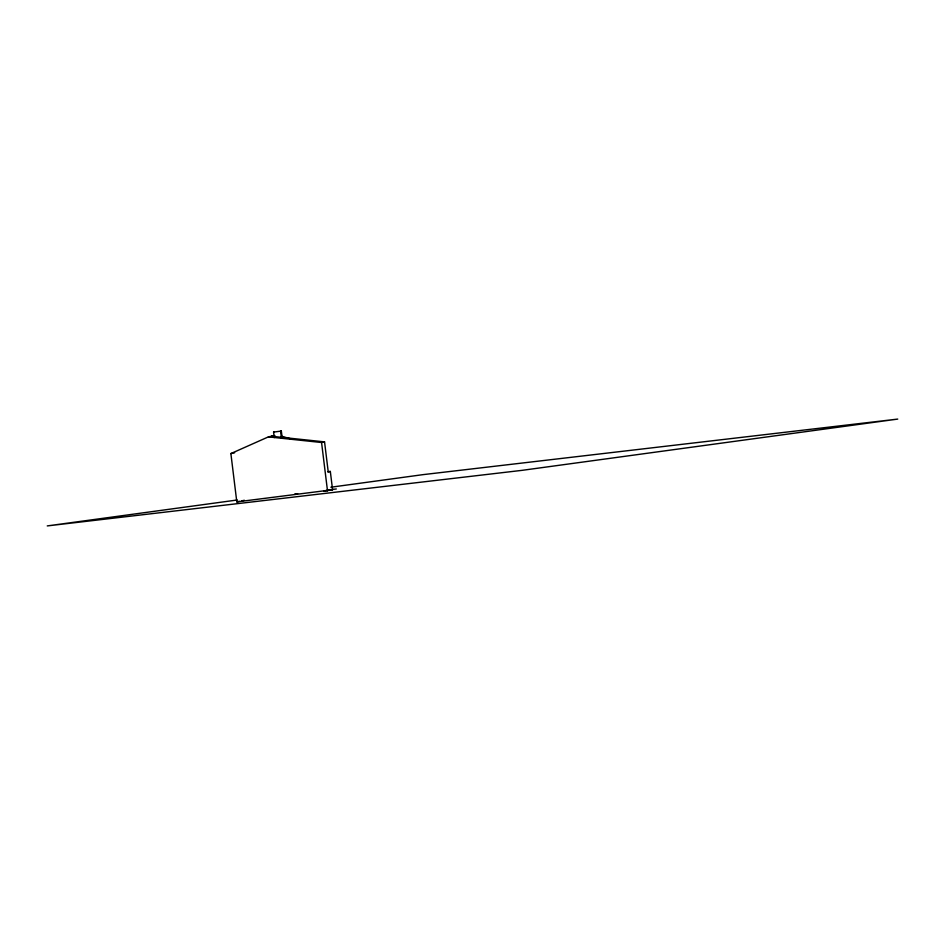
<?xml version="1.0" encoding="UTF-8"?>
<svg xmlns="http://www.w3.org/2000/svg" width="945" height="945" viewBox="0 0 945 945"><rect width="100%" height="100%" fill="white"/><g stroke="black" fill="none" stroke-linecap="round" stroke-linejoin="round"><path stroke-width="1.42" d="M327.632 471.779L330.325 471.449L332.581 489.758L236.805 501.889L230.875 453.565L268.415 436.873L274.889 435.503M274.263 437.606L273.577 432.078L274.322 431.912M282.189 437.972L281.338 431.062L280.594 431.215L281.445 438.137M230.875 453.565L234.655 452.761M268.415 436.873L321.56 442.508L324.548 441.87L328.234 471.898L330.325 471.449M236.805 501.889L239.321 501.358M241.837 500.826L244.353 500.283M237.301 499.988L47.25 525.916L522.03 470.35L897.75 419.084L422.97 474.65L330.868 487.218M273.577 432.078L281.338 431.062M294.769 494.022L297.663 493.68M330.915 489.628L336.314 488.967M325.824 490.585L332.581 489.758M323.733 491.022L330.49 490.207M324.548 441.87L271.404 436.247L274.18 437.027M281.386 436.188L291.119 438.952M321.56 442.508L327.502 490.833"/></g></svg>
